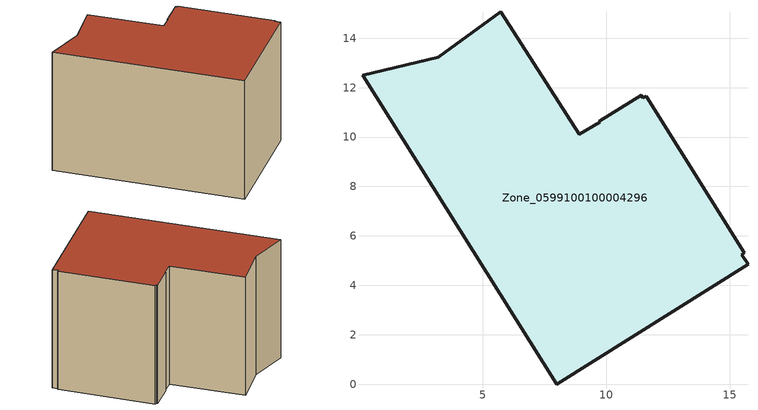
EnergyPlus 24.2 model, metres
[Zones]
Zone_0599100100004296
 floor ground (C_G): 11.4,11.7 11.47,11.58 11.61,11.66 15.59,5.31 15.48,5.24 15.73,4.85 7.99,0 0.13,12.51 3.19,13.23 5.73,15.07 8.91,10.12 9.73,10.59 9.72,10.64 z0
 wall outside (C_F): 11.61,11.66 11.47,11.58 11.4,11.7 9.72,10.64 9.73,10.59 8.91,10.12 5.73,15.07 3.19,13.23 0.13,12.51 7.99,0 15.73,4.85 15.48,5.24 15.59,5.31 11.61,11.66 z0:10
 roof outside (C_R): 11.47,11.58 11.4,11.7 9.72,10.64 9.73,10.59 8.91,10.12 5.73,15.07 3.19,13.23 0.13,12.51 7.99,0 15.73,4.85 15.48,5.24 15.59,5.31 11.61,11.66 z10
[BUILDING]
Pand.0599100100004296: North Axis=0; Terrain=City; Loads Convergence Tolerance Value=0.04; Temperature Convergence Tolerance Value=0.4; Solar Distribution=FullExterior; Maximum Number of Warmup Days=25; Minimum Number of Warmup Days=1
[Site:Location]
Rotterdam.The.Hague.AP_ZH_NLD Design_Conditions: Latitude=51.96; Longitude=4.45; Time Zone=1; Elevation=-4.5
[SITE:GROUNDTEMPERATURE:BUILDINGSURFACE]
18, 18, 18, 18, 18, 18, 18, 18, 18, 18, 18, 18
[MATERIAL] Thermal Absorptance=0.9; Solar Absorptance=0.7; Visible Absorptance=0.7
Name | Roughness | Thickness | Conductivity | Density | Specific Heat
G.TC.2006-2014 | MediumSmooth | 0.15 | 0.06 | 540 | 1210
F.TC.2006-2014 | Rough | 0.3 | 0.12 | 1920 | 840
R.TC.2006-2014 | MediumRough | 0.2 | 0.08 | 1500 | 1000
[CONSTRUCTION]
C_G: G.TC.2006-2014
C_F: F.TC.2006-2014
C_R: R.TC.2006-2014
[ZONE]
Zone_0599100100004296: Type=1; Multiplier=1; Ceiling Height=Autocalculate; Volume=Autocalculate; Floor Area=autocalculate; Part of Total Floor Area=Yes
[ZONEINFILTRATION:DESIGNFLOWRATE]
Infil_Zone_0599100100004296: Zone or ZoneList or Space or SpaceList=Zone_0599100100004296; Schedule=AlwaysOn; Design Flow Rate Calculation Method=Flow/Area; Flow Rate per Floor Area=0.0015; Constant Term Coefficient=1; Temperature Term Coefficient=0; Velocity Term Coefficient=0; Velocity Squared Term Coefficient=0
[HVACTEMPLATE:ZONE:IDEALLOADSAIRSYSTEM]
Zone_0599100100004296: Maximum Heating Supply Air Temperature=50; Minimum Cooling Supply Air Temperature=13; Maximum Heating Supply Air Humidity Ratio=0.0156; Minimum Cooling Supply Air Humidity Ratio=0.0077; Heating Limit=NoLimit; Cooling Limit=NoLimit; Dehumidification Control Type=ConstantSensibleHeatRatio; Cooling Sensible Heat Ratio=0.7; Dehumidification Setpoint=60; Humidification Control Type=None; Humidification Setpoint=30; Outdoor Air Method=None; Outdoor Air Flow Rate per Person=0.00944; Outdoor Air Flow Rate per Zone Floor Area=0; Outdoor Air Flow Rate per Zone=0; Demand Controlled Ventilation Type=None; Outdoor Air Economizer Type=NoEconomizer; Heat Recovery Type=None; Sensible Heat Recovery Effectiveness=0.7; Latent Heat Recovery Effectiveness=0.65
[ZONECONTROL:THERMOSTAT]
ThermostatControl_Zone_0599100100004296: Zone or ZoneList=Zone_0599100100004296; Control Type Schedule=DualSetpointControlType; Control 1=Thermostat_Zone_0599100100004296; Temperature Difference Between Cutout And Setpoint=0
[THERMOSTATSETPOINT:DUALSETPOINT]
Thermostat_Zone_0599100100004296: Heating Setpoint Temperature Schedule=HeatingSetpoint_Zone_0599100100004296; Cooling Setpoint Temperature Schedule=CoolingSetpoint_Zone_0599100100004296
[SCHEDULE:COMPACT]
HeatingSetpoint_Zone_0599100100004296: Through: 12/31, For: AllDays, Until: 24:00, 21
CoolingSetpoint_Zone_0599100100004296: Through: 12/31, For: AllDays, Until: 24:00, 24
DualSetpointControlType: Through: 12/31, For: AllDays, Until: 24:00, 4
AlwaysOn: Through: 12/31, For: AllDays, Until: 24:00, 1
